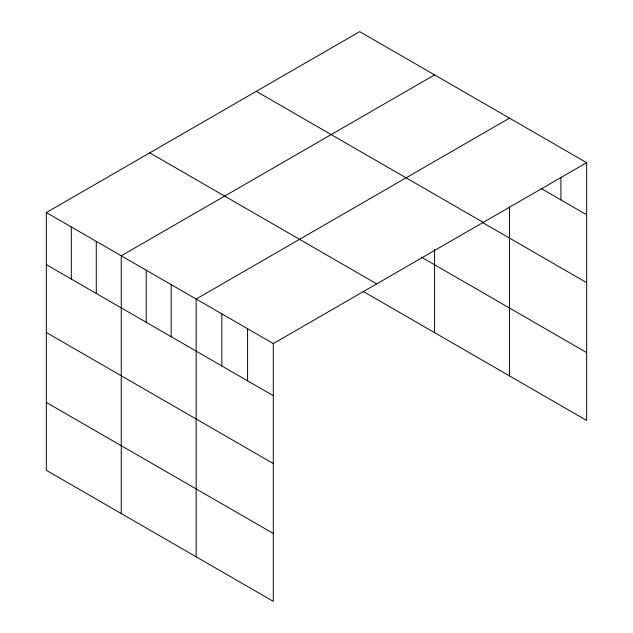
<?xml version="1.0" encoding="UTF-8"?>
<svg xmlns="http://www.w3.org/2000/svg" width="633" height="633" viewBox="0 0 633 633"><rect width="100%" height="100%" fill="white"/><g stroke="black" fill="none" stroke-linecap="round" stroke-linejoin="round"><path stroke-width="0.95" d="M586.649 162.681L273.306 343.584L273.306 601.35L46.351 470.319L46.351 212.553L359.694 31.65L586.649 162.681L586.649 420.447L363.026 291.338M434.586 74.892L121.251 255.795L121.251 513.561M509.486 118.126L196.143 299.037L196.143 556.803M541.009 188.428L586.649 214.769M256.294 91.35L483.24 222.373M482.852 222.721L586.649 282.642M421.277 257.093L586.649 352.573M149.76 152.854L376.706 283.885M46.351 212.553L273.306 343.584M46.351 264.649L273.306 395.68M46.351 332.523L273.306 463.554M46.351 402.453L273.306 533.477M560.925 177.319L560.925 199.925M509.486 207.07L509.486 375.891M434.586 249.244L434.586 332.657M247.582 328.733L247.582 380.829M221.859 313.881L221.859 365.977M171.179 284.621L171.179 336.716M146.215 270.212L146.215 322.3M96.279 241.379L96.279 293.475M71.315 226.97L71.315 279.066"/></g></svg>
